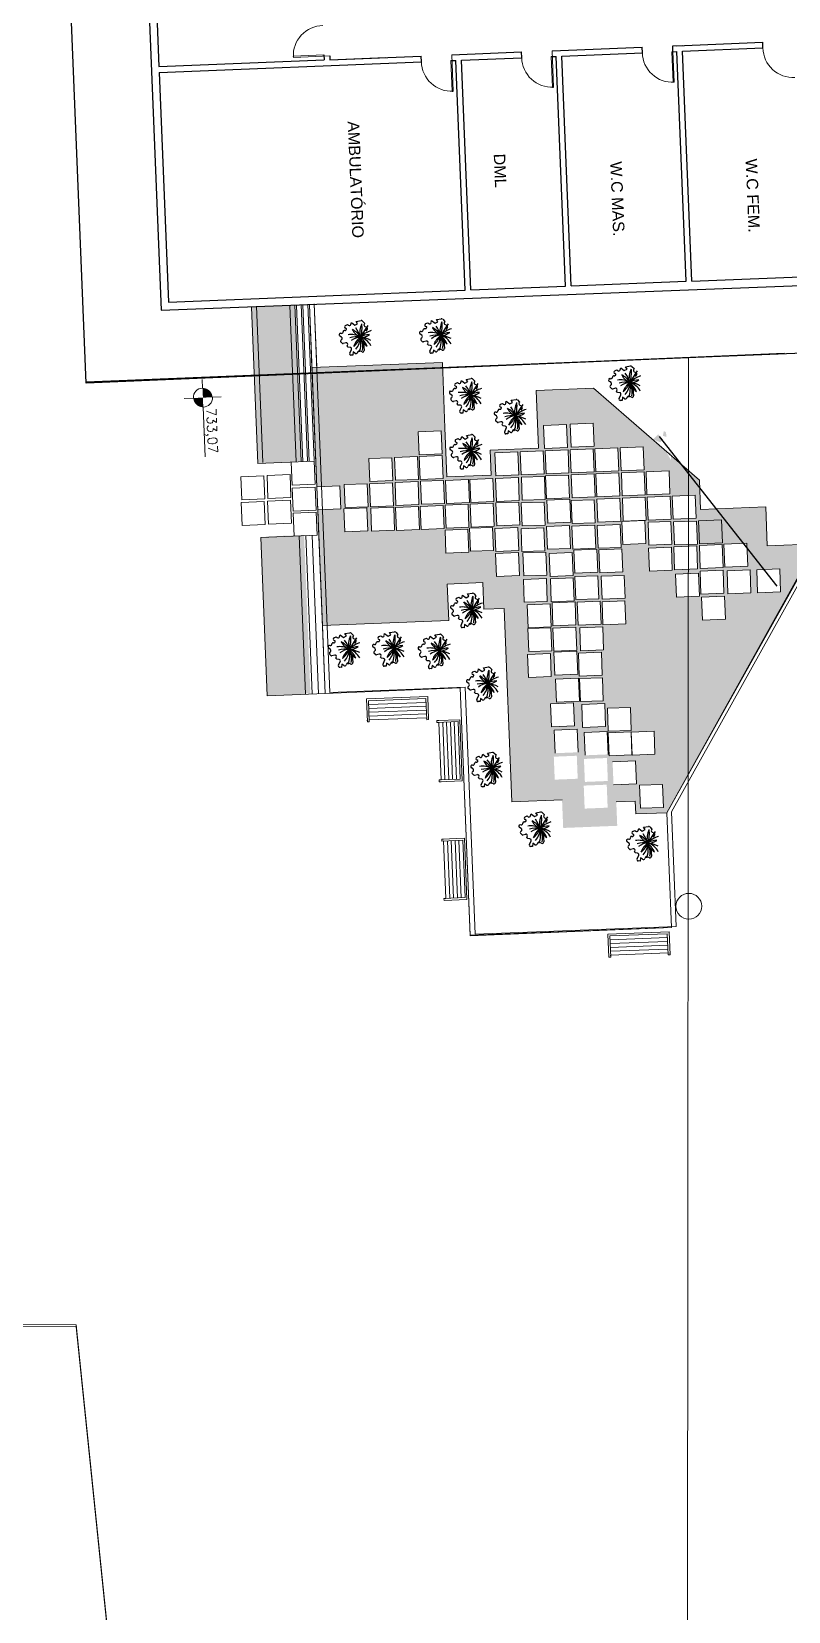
# Model space of a CAD drawing. Header units: metres. Extents: x 322294 to 7190115, y 7390841 to 10157759.
# Drawn here: x 323116.29 to 323136.04, y 7393293.12 to 7393334.34 of the extents above; entities that cross this region are included whole.
import ezdxf

# ---------------------------------------------------------------- set-up
doc = ezdxf.new("R2010")
doc.units = ezdxf.units.M
doc.layers.get('0').update_dxf_attribs({"lineweight": 18})
for name, color, linetype, lineweight in [('214_PROJ_BEIRAL_EDIF', 10, 'Continuous', 18), ('352_HIDROG_INTERM_TOP', 4, 'Continuous', 18), ('ESQUADRIA', 2, 'Continuous', 15), ('linagrossa', 7, 'Continuous', 25), ('MÓVEIS', 7, 'Continuous', 13), ('PAREDE EXTERNA', 6, 'Continuous', 30), ('PAREDE INTERNA', 181, 'Continuous', 25), ('PISO', 254, 'Continuous', 9)]:
    doc.layers.add(name, color=color, linetype=linetype, lineweight=lineweight)
for name, color, linetype in [('greeb', 92, 'Continuous'), ('Piscina', 141, 'Continuous'), ('TEXTO', 2, 'Continuous')]:
    doc.layers.add(name, color=color, linetype=linetype)
doc.styles.add('ROMANS', font='romans.shx')
doc.styles.get("Standard").update_dxf_attribs({"font": 'arial.ttf'})

# ---------------------------------------------------------------- blocks, each defined once
blk = doc.blocks.new('tree-pl-31')
at = {"color": 0, "linetype": 'ByBlock'}
for p, q in [((-1.12, 0.09), (-0.99, 0.25)), ((-0.99, 0.25), (-0.91, 0.22)), ((-0.02, 0.1), (-0.86, 0.51)), ((-0.78, 0.29), (-0.75, 0.41)), ((-0.61, 0.47), (-0.46, 0.39)), ((0.31, 0.33), (0.83, 0.44)), ((0.95, 0.32), (0.9, 0.15)), ((0.98, 0.02), (1.04, 0.01)), ((-1.04, -0.33), (-1.14, 0)), ((-0.9, -0.21), (-1.04, -0.33)), ((-0.93, -0.64), (-0.78, -0.39)), ((-0.79, -0.66), (-0.93, -0.64)), ((-0.78, -0.39), (-0.9, -0.21)), ((-0.76, -0.88), (-0.72, -0.81)), ((-0.68, -1.01), (-0.76, -0.88)), ((-0.47, -0.91), (-0.5, -0.99)), ((-0.45, -0.91), (-0.47, -0.91)), ((0.48, -0.83), (0.55, -1.02)), ((0.67, -0.73), (0.62, -0.71)), ((0.74, -0.65), (0.67, -0.73)), ((0.74, -0.51), (0.74, -0.65)), ((1.12, -0.5), (0.87, -0.42)), ((1.1, -0.14), (1.02, -0.28)), ((1.02, -0.28), (1.24, -0.28)), ((1.24, -0.28), (1.25, -0.4)), ((-0.21, -1.12), (-0.24, -1.12)), ((-0.14, -1.29), (-0.13, -1.27)), ((-0.08, -1.33), (-0.14, -1.29)), ((0.13, -1.17), (0.07, -1.29)), ((0.32, -1.18), (0.29, -1.15)), ((0.53, -1.09), (0.47, -1.17))]:
    blk.add_line(p, q, dxfattribs=at)
for centre, radius, start, end in [((-1.04, 0.02), 0.1, 141.8627, 196.0799), ((-0.44, -1.71), 1.84, 77.3342, 105.4358), ((-0.44, 1.83), 1.84, 254.5642, 282.6658), ((-0.88, 0.32), 0.1, 252.2434, 344.5493), ((-0.65, 0.38), 0.1, 62.1589, 164.5493), ((0.68, -1.62), 1.84, 111.5628, 134.1842), ((1.13, 1.5), 1.84, 204.0126, 231.1522), ((-1.18, 0.47), 1.22, 305.8088, 342.5666), ((0.68, -0.92), 1.22, 123.7318, 160.4895), ((-1.18, -0.15), 1.22, 11.3557, 42.1465), ((0.93, 0.83), 1.22, 187.747, 218.9832), ((1.08, -0.41), 1.22, 157.1271, 196.64), ((1.49, -0.96), 1.84, 121.9513, 146.5847), ((0.72, -0.89), 1.22, 84.3993, 129.2176), ((-0.56, -1.67), 1.84, 48.9632, 73.7627), ((1.16, -0.15), 1.22, 124.5644, 168.6443), ((1.81, 0.11), 1.84, 157.6127, 180.8133), ((-1.05, 1.57), 1.84, 303.455, 328.0885), ((1.16, 0.34), 1.22, 191.3557, 223.7531), ((1.81, 0.08), 1.84, 179.1867, 202.4381), ((0.56, -1.66), 1.84, 77.2147, 107.9912), ((0.9, 0.9), 1.22, 222.0761, 257.975), ((0.11, -1.13), 1.22, 55.2433, 95.8223), ((0.85, 0.34), 0.1, 345.7453, 101.5547), ((1, 0.12), 0.1, 165.7453, 257.3108), ((1.01, -0.09), 0.1, 330.9628, 77.3108), ((-0.8, -0.76), 0.1, 325.8594, 83.2062), ((-0.59, -0.96), 0.1, 211.5165, 342.0079), ((-0.44, -1.01), 0.1, 356.1557, 92.2923), ((-0.24, -1.02), 0.1, 176.1557, 268.7537), ((0.57, -0.8), 0.1, 62.8336, 201.1591), ((0.45, -1.03), 0.1, 322.8351, 10.9464), ((0.84, -0.51), 0.1, 71.0828, 180), ((1.15, -0.41), 0.1, 251.0828, 6.0047), ((-0.22, -1.22), 0.1, 330.5417, 88.7537), ((-0.02, -1.25), 0.1, 235.694, 333.9208), ((0.22, -1.22), 0.1, 43.0704, 153.9208), ((0.39, -1.11), 0.1, 223.0704, 322.8351)]:
    blk.add_arc(centre, radius, start, end, dxfattribs=at)
blk = doc.blocks.new('BANCO DE PRAÇA')
at = {"layer": 'MÓVEIS'}
for p, q in [((-1258.724, -31.249), (-1257.124, -31.249)), ((-1258.724, -31.849), (-1258.724, -31.249)), ((-1258.674, -31.299), (-1257.174, -31.299)), ((-1258.674, -31.849), (-1258.674, -31.299)), ((-1257.174, -31.299), (-1257.174, -31.849)), ((-1257.124, -31.249), (-1257.124, -31.849)), ((-1258.674, -31.399), (-1257.174, -31.399)), ((-1258.674, -31.499), (-1257.174, -31.499)), ((-1258.674, -31.599), (-1257.174, -31.599)), ((-1258.674, -31.699), (-1257.174, -31.699)), ((-1258.724, -31.799), (-1258.724, -31.849)), ((-1258.724, -31.849), (-1258.674, -31.849)), ((-1258.674, -31.799), (-1257.174, -31.799)), ((-1258.674, -31.849), (-1258.674, -31.799)), ((-1257.174, -31.799), (-1257.174, -31.849)), ((-1257.174, -31.849), (-1257.124, -31.849)), ((-1257.124, -31.849), (-1257.124, -31.799))]:
    blk.add_line(p, q, dxfattribs=at)
blk = doc.blocks.new('NIVEL 1')
for p, q in [((0, 0.379), (0, 0.2)), ((-0.379, 0), (-0.2, 0)), ((0, -0.2), (0, -0.39)), ((0.2, 0), (1.238, 0))]:
    blk.add_line(p, q)
at = {"const_width": 0.2}
for points in [[(0, 0.1, 0.414214), (-0.1, 0, 1)], [(0, -0.1, 0.414214), (0.1, 0, 1)]]:
    blk.add_lwpolyline(points, format="xyb", dxfattribs=at)
for start, end in [(0, 90), (180, 270)]:
    blk.add_arc((0, 0), 0.2, start, end)
at = {"style": 'ROMANS'}
blk.add_attdef('NIVEL', (0.224, 0.064), '', height=0.2, dxfattribs=at)

msp = doc.modelspace()

# ---------------------------------------------------------------- hatches: boundary and pattern name
at = {"layer": 'Piscina'}
h = msp.add_hatch(color=256, dxfattribs=at)
h.dxf.hatch_style = 1
h.paths.add_polyline_path([(323122.199, 7393323.068), (323123.198, 7393323.108), (323123.033, 7393327.188), (323122.034, 7393327.147)])
h.paths.add_polyline_path([(323123.276, 7393321.179), (323122.276, 7393321.138), (323122.443, 7393317.008), (323123.442, 7393317.048)])
h = msp.add_hatch(color=256, dxfattribs=at)
h.dxf.hatch_style = 1
h.paths.add_polyline_path([(323122.324, 7393323.092), (323123.323, 7393323.133), (323123.158, 7393327.212), (323122.159, 7393327.172)])
h.paths.add_polyline_path([(323123.401, 7393321.203), (323122.402, 7393321.163), (323122.568, 7393317.033), (323123.568, 7393317.073)])
h = msp.add_hatch(color=256, dxfattribs=at)
h.dxf.hatch_style = 1
h.paths.add_polyline_path([(323123.88, 7393318.838), (323127.175, 7393318.971), (323127.136, 7393319.924), (323128.064, 7393319.962), (323128.092, 7393319.265), (323128.623, 7393319.286), (323128.826, 7393314.243), (323130.133, 7393314.296), (323130.163, 7393313.559), (323131.573, 7393313.615), (323131.548, 7393314.239), (323132.041, 7393314.259), (323132.055, 7393313.924), (323132.868, 7393313.957), (323136.799, 7393320.976), (323135.488, 7393320.923), (323135.447, 7393321.94), (323133.747, 7393321.871), (323133.717, 7393322.632), (323130.952, 7393325.031), (323129.46, 7393324.971), (323129.521, 7393323.469), (323128.254, 7393323.418), (323128.281, 7393322.768), (323127.13, 7393322.722), (323127.079, 7393324.001), (323127.01, 7393325.708), (323123.609, 7393325.571), (323123.734, 7393322.463), (323124.334, 7393322.487), (323124.358, 7393321.887), (323123.758, 7393321.863)])
h.paths.add_polyline_path([(323125.165, 7393321.304), (323125.141, 7393321.904), (323125.74, 7393321.928), (323125.764, 7393321.328)], flags=16)
h.paths.add_polyline_path([(323125.065, 7393321.313), (323124.466, 7393321.289), (323124.441, 7393321.888), (323125.041, 7393321.913)], flags=16)
h.paths.add_polyline_path([(323125.815, 7393321.32), (323125.791, 7393321.92), (323126.391, 7393321.944), (323126.415, 7393321.345)], flags=16)
h.paths.add_polyline_path([(323125.134, 7393321.938), (323125.109, 7393322.538), (323125.709, 7393322.562), (323125.733, 7393321.962)], flags=16)
h.paths.add_polyline_path([(323125.076, 7393321.942), (323124.476, 7393321.918), (323124.452, 7393322.518), (323125.052, 7393322.542)], flags=16)
h.paths.add_polyline_path([(323126.456, 7393321.346), (323126.432, 7393321.946), (323127.032, 7393321.97), (323127.056, 7393321.37)], flags=16)
h.paths.add_polyline_path([(323125.799, 7393321.971), (323125.775, 7393322.571), (323126.375, 7393322.595), (323126.399, 7393321.996)], flags=16)
h.paths.add_polyline_path([(323127.104, 7393320.732), (323127.08, 7393321.332), (323127.679, 7393321.356), (323127.703, 7393320.756)], flags=16)
h.paths.add_polyline_path([(323126.465, 7393322.005), (323126.44, 7393322.604), (323127.04, 7393322.628), (323127.064, 7393322.029)], flags=16)
h.paths.add_polyline_path([(323127.106, 7393321.38), (323127.081, 7393321.98), (323127.681, 7393322.004), (323127.705, 7393321.405)], flags=16)
h.paths.add_polyline_path([(323125.12, 7393322.597), (323125.096, 7393323.196), (323125.695, 7393323.22), (323125.72, 7393322.621)], flags=16)
h.paths.add_polyline_path([(323125.786, 7393322.63), (323125.761, 7393323.229), (323126.361, 7393323.254), (323126.385, 7393322.654)], flags=16)
h.paths.add_polyline_path([(323127.117, 7393322.024), (323127.093, 7393322.624), (323127.692, 7393322.648), (323127.716, 7393322.049)], flags=16)
h.paths.add_polyline_path([(323127.742, 7393320.778), (323127.718, 7393321.377), (323128.317, 7393321.401), (323128.341, 7393320.802)], flags=16)
h.paths.add_polyline_path([(323126.432, 7393322.65), (323126.408, 7393323.249), (323127.007, 7393323.273), (323127.032, 7393322.674)], flags=16)
h.paths.add_polyline_path([(323127.762, 7393321.407), (323127.738, 7393322.006), (323128.337, 7393322.031), (323128.362, 7393321.431)], flags=16)
h.paths.add_polyline_path([(323127.752, 7393322.054), (323127.728, 7393322.654), (323128.327, 7393322.678), (323128.352, 7393322.078)], flags=16)
h.paths.add_polyline_path([(323126.406, 7393323.295), (323126.382, 7393323.894), (323126.981, 7393323.918), (323127.006, 7393323.319)], flags=16)
h.paths.add_polyline_path([(323128.396, 7393320.719), (323128.996, 7393320.743), (323129.02, 7393320.144), (323128.42, 7393320.119)], flags=16)
h.paths.add_polyline_path([(323128.407, 7393320.774), (323128.383, 7393321.374), (323128.983, 7393321.398), (323129.007, 7393320.799)], flags=16)
h.paths.add_polyline_path([(323128.43, 7393321.44), (323128.405, 7393322.039), (323129.005, 7393322.063), (323129.029, 7393321.464)], flags=16)
h.paths.add_polyline_path([(323128.419, 7393322.081), (323128.394, 7393322.681), (323128.994, 7393322.705), (323129.018, 7393322.105)], flags=16)
h.paths.add_polyline_path([(323129.087, 7393320.769), (323129.063, 7393321.368), (323129.662, 7393321.393), (323129.686, 7393320.793)], flags=16)
h.paths.add_polyline_path([(323129.11, 7393320.734), (323129.71, 7393320.758), (323129.734, 7393320.159), (323129.134, 7393320.134)], flags=16)
h.paths.add_polyline_path([(323129.125, 7393320.045), (323129.725, 7393320.07), (323129.749, 7393319.47), (323129.149, 7393319.446)], flags=16)
h.paths.add_polyline_path([(323128.403, 7393322.745), (323128.379, 7393323.345), (323128.978, 7393323.369), (323129.003, 7393322.769)], flags=16)
h.paths.add_polyline_path([(323129.093, 7393321.438), (323129.069, 7393322.038), (323129.668, 7393322.062), (323129.692, 7393321.462)], flags=16)
h.paths.add_polyline_path([(323129.222, 7393319.382), (323129.822, 7393319.406), (323129.846, 7393318.806), (323129.246, 7393318.782)], flags=16)
h.paths.add_polyline_path([(323129.095, 7393322.108), (323129.071, 7393322.708), (323129.671, 7393322.732), (323129.695, 7393322.133)], flags=16)
h.paths.add_polyline_path([(323129.243, 7393318.759), (323129.842, 7393318.783), (323129.867, 7393318.183), (323129.267, 7393318.159)], flags=16)
h.paths.add_polyline_path([(323129.068, 7393322.776), (323129.044, 7393323.375), (323129.644, 7393323.399), (323129.668, 7393322.8)], flags=16)
h.paths.add_polyline_path([(323129.753, 7393320.829), (323129.729, 7393321.428), (323130.328, 7393321.452), (323130.352, 7393320.853)], flags=16)
h.paths.add_polyline_path([(323129.801, 7393320.718), (323130.401, 7393320.742), (323130.425, 7393320.143), (323129.825, 7393320.118)], flags=16)
h.paths.add_polyline_path([(323129.229, 7393318.089), (323129.829, 7393318.113), (323129.853, 7393317.514), (323129.254, 7393317.489)], flags=16)
h.paths.add_polyline_path([(323129.828, 7393320.061), (323130.427, 7393320.085), (323130.451, 7393319.485), (323129.852, 7393319.461)], flags=16)
h.paths.add_polyline_path([(323129.763, 7393321.511), (323129.739, 7393322.111), (323130.338, 7393322.135), (323130.362, 7393321.536)], flags=16)
h.paths.add_polyline_path([(323129.872, 7393319.433), (323130.472, 7393319.457), (323130.496, 7393318.858), (323129.896, 7393318.833)], flags=16)
h.paths.add_polyline_path([(323129.725, 7393322.145), (323129.701, 7393322.744), (323130.301, 7393322.768), (323130.325, 7393322.169)], flags=16)
h.paths.add_polyline_path([(323129.892, 7393318.771), (323130.492, 7393318.796), (323130.516, 7393318.196), (323129.916, 7393318.172)], flags=16)
h.paths.add_polyline_path([(323129.715, 7393322.802), (323129.69, 7393323.401), (323130.29, 7393323.426), (323130.314, 7393322.826)], flags=16)
h.paths.add_polyline_path([(323129.922, 7393318.144), (323130.522, 7393318.168), (323130.546, 7393317.569), (323129.947, 7393317.544)], flags=16)
h.paths.add_polyline_path([(323130.414, 7393320.836), (323130.39, 7393321.435), (323130.99, 7393321.46), (323131.014, 7393320.86)], flags=16)
h.paths.add_polyline_path([(323130.444, 7393320.81), (323131.043, 7393320.834), (323131.067, 7393320.234), (323130.468, 7393320.21)], flags=16)
h.paths.add_polyline_path([(323130.47, 7393320.116), (323131.069, 7393320.14), (323131.094, 7393319.54), (323130.494, 7393319.516)], flags=16)
h.paths.add_polyline_path([(323130.399, 7393321.5), (323130.374, 7393322.1), (323130.974, 7393322.124), (323130.998, 7393321.524)], flags=16)
h.paths.add_polyline_path([(323130.526, 7393319.453), (323131.126, 7393319.477), (323131.15, 7393318.877), (323130.55, 7393318.853)], flags=16)
h.paths.add_polyline_path([(323129.678, 7393323.458), (323129.653, 7393324.058), (323130.253, 7393324.082), (323130.277, 7393323.483)], flags=16)
h.paths.add_polyline_path([(323130.393, 7393322.172), (323130.369, 7393322.771), (323130.969, 7393322.795), (323130.993, 7393322.196)], flags=16)
h.paths.add_polyline_path([(323129.962, 7393317.445), (323130.562, 7393317.469), (323130.586, 7393316.869), (323129.986, 7393316.845)], flags=16)
h.paths.add_polyline_path([(323130.594, 7393318.779), (323131.193, 7393318.804), (323131.217, 7393318.204), (323130.618, 7393318.18)], flags=16)
h.paths.add_polyline_path([(323130.369, 7393322.828), (323130.345, 7393323.428), (323130.944, 7393323.452), (323130.969, 7393322.852)], flags=16)
h.paths.add_polyline_path([(323130.56, 7393318.118), (323131.159, 7393318.143), (323131.184, 7393317.543), (323130.584, 7393317.519)], flags=16)
h.paths.add_polyline_path([(323129.833, 7393316.798), (323130.432, 7393316.822), (323130.456, 7393316.223), (323129.857, 7393316.198)], flags=16)
h.paths.add_polyline_path([(323131.075, 7393320.855), (323131.051, 7393321.455), (323131.651, 7393321.479), (323131.675, 7393320.879)], flags=16)
h.paths.add_polyline_path([(323131.096, 7393320.813), (323131.696, 7393320.838), (323131.72, 7393320.238), (323131.12, 7393320.214)], flags=16)
h.paths.add_polyline_path([(323131.158, 7393320.126), (323131.758, 7393320.15), (323131.782, 7393319.551), (323131.183, 7393319.527)], flags=16)
h.paths.add_polyline_path([(323131.068, 7393321.541), (323131.044, 7393322.141), (323131.643, 7393322.165), (323131.668, 7393321.565)], flags=16)
h.paths.add_polyline_path([(323130.371, 7393323.497), (323130.347, 7393324.097), (323130.946, 7393324.121), (323130.971, 7393323.521)], flags=16)
h.paths.add_polyline_path([(323131.176, 7393319.459), (323131.775, 7393319.483), (323131.799, 7393318.883), (323131.2, 7393318.859)], flags=16)
h.paths.add_polyline_path([(323131.042, 7393322.198), (323131.017, 7393322.797), (323131.617, 7393322.821), (323131.641, 7393322.222)], flags=16)
h.paths.add_polyline_path([(323130.587, 7393317.455), (323131.186, 7393317.48), (323131.21, 7393316.88), (323130.611, 7393316.856)], flags=16)
h.paths.add_polyline_path([(323131.015, 7393322.854), (323130.991, 7393323.454), (323131.59, 7393323.478), (323131.615, 7393322.878)], flags=16)
h.paths.add_polyline_path([(323129.93, 7393316.108), (323130.529, 7393316.133), (323130.553, 7393315.533), (323129.954, 7393315.509)], flags=16)
h.paths.add_polyline_path([(323130.647, 7393316.779), (323131.247, 7393316.803), (323131.271, 7393316.203), (323130.671, 7393316.179)], flags=16)
h.paths.add_polyline_path([(323131.72, 7393320.955), (323131.695, 7393321.555), (323131.731, 7393321.556), (323131.706, 7393322.167), (323132.306, 7393322.192), (323132.33, 7393321.592), (323132.295, 7393321.591), (323132.319, 7393320.98)], flags=16)
h.paths.add_polyline_path([(323131.704, 7393322.224), (323131.68, 7393322.824), (323132.279, 7393322.848), (323132.303, 7393322.249)], flags=16)
h.paths.add_polyline_path([(323129.918, 7393315.418), (323130.518, 7393315.443), (323130.542, 7393314.843), (323129.942, 7393314.819)], flags=16)
h.paths.add_polyline_path([(323131.677, 7393322.881), (323131.653, 7393323.48), (323132.253, 7393323.505), (323132.277, 7393322.905)], flags=16)
h.paths.add_polyline_path([(323130.711, 7393316.053), (323131.31, 7393316.077), (323131.335, 7393315.478), (323130.735, 7393315.454)], flags=16)
h.paths.add_polyline_path([(323131.316, 7393316.681), (323131.916, 7393316.705), (323131.94, 7393316.105), (323131.34, 7393316.081)], flags=16)
h.paths.add_polyline_path([(323132.387, 7393320.859), (323132.986, 7393320.883), (323133.01, 7393320.284), (323132.411, 7393320.259)], flags=16)
h.paths.add_polyline_path([(323132.4, 7393320.936), (323132.376, 7393321.535), (323132.975, 7393321.559), (323133, 7393320.96)], flags=16)
h.paths.add_polyline_path([(323132.382, 7393321.594), (323132.358, 7393322.194), (323132.958, 7393322.218), (323132.982, 7393321.618)], flags=16)
h.paths.add_polyline_path([(323132.349, 7393322.25), (323132.325, 7393322.85), (323132.925, 7393322.874), (323132.949, 7393322.275)], flags=16)
h.paths.add_polyline_path([(323130.704, 7393315.359), (323131.304, 7393315.384), (323131.328, 7393314.784), (323130.729, 7393314.76)], flags=16)
h.paths.add_polyline_path([(323131.335, 7393316.044), (323131.934, 7393316.068), (323131.935, 7393316.059), (323132.534, 7393316.083), (323132.558, 7393315.484), (323131.959, 7393315.46), (323131.958, 7393315.468), (323131.359, 7393315.444)], flags=16)
h.paths.add_polyline_path([(323133.046, 7393320.896), (323133.646, 7393320.92), (323133.67, 7393320.321), (323133.071, 7393320.297)], flags=16)
h.paths.add_polyline_path([(323133.068, 7393320.943), (323133.044, 7393321.543), (323133.644, 7393321.567), (323133.668, 7393320.967)], flags=16)
h.paths.add_polyline_path([(323133.097, 7393320.183), (323133.696, 7393320.207), (323133.72, 7393319.607), (323133.121, 7393319.583)], flags=16)
h.paths.add_polyline_path([(323133.032, 7393321.614), (323133.008, 7393322.213), (323133.607, 7393322.238), (323133.631, 7393321.638)], flags=16)
h.paths.add_polyline_path([(323130.699, 7393314.664), (323131.299, 7393314.688), (323131.323, 7393314.088), (323130.723, 7393314.064)], flags=16)
h.paths.add_polyline_path([(323131.452, 7393315.286), (323132.051, 7393315.31), (323132.076, 7393314.71), (323131.476, 7393314.686)], flags=16)
h.paths.add_polyline_path([(323133.715, 7393320.932), (323134.314, 7393320.956), (323134.338, 7393320.357), (323133.739, 7393320.333)], flags=16)
h.paths.add_polyline_path([(323133.733, 7393320.262), (323134.333, 7393320.286), (323134.357, 7393319.686), (323133.758, 7393319.662)], flags=16)
h.paths.add_polyline_path([(323132.504, 7393323.696), (323132.641, 7393323.829), (323132.774, 7393323.692), (323132.694, 7393323.623)], flags=17)
h.paths.add_polyline_path([(323133.772, 7393319.58), (323134.371, 7393319.604), (323134.395, 7393319.004), (323133.796, 7393318.98)], flags=16)
h.paths.add_polyline_path([(323132.152, 7393314.672), (323132.751, 7393314.697), (323132.776, 7393314.097), (323132.176, 7393314.073)], flags=16)
h.paths.add_polyline_path([(323134.356, 7393320.964), (323134.956, 7393320.989), (323134.98, 7393320.389), (323134.38, 7393320.365)], flags=16)
h.paths.add_polyline_path([(323134.437, 7393320.269), (323135.037, 7393320.293), (323135.061, 7393319.693), (323134.461, 7393319.669)], flags=16)
h.paths.add_polyline_path([(323132.978, 7393323.355), (323132.977, 7393323.155), (323132.865, 7393323.353), (323132.857, 7393323.339)], flags=17)
h.paths.add_polyline_path([(323132.854, 7393323.761), (323132.847, 7393323.882), (323132.79, 7393323.916), (323132.763, 7393323.793)], flags=17)
h.paths.add_polyline_path([(323135.212, 7393320.293), (323135.812, 7393320.317), (323135.836, 7393319.718), (323135.236, 7393319.694)], flags=16)

# ---------------------------------------------------------------- linework, layer by layer
for points in [[(323138.39, 7393322.273), (323136.775, 7393320.975), (323132.868, 7393313.957), (323132.989, 7393310.959), (323127.737, 7393310.76), (323127.476, 7393317.211), (323123.952, 7393317.069), (323123.543, 7393327.208)], [(323138.515, 7393322.297), (323136.9, 7393321), (323132.993, 7393313.982), (323133.114, 7393310.984), (323127.862, 7393310.784), (323127.602, 7393317.236), (323124.077, 7393317.093), (323123.668, 7393327.233)]]:
    msp.add_lwpolyline(points)
at = {"layer": '214_PROJ_BEIRAL_EDIF'}
for points in [[(323104.976, 7393300.606), (323106.251, 7393288.738), (323118.658, 7393288.927), (323117.454, 7393300.595)], [(323104.976, 7393300.557), (323106.25, 7393288.689), (323118.658, 7393288.879), (323117.454, 7393300.546)]]:
    msp.add_lwpolyline(points, close=True, dxfattribs=at)
at = {"layer": '352_HIDROG_INTERM_TOP'}
for p, q in [((323117.717, 7393325.165), (323116.977, 7393343.509)), ((323133.43, 7393325.822), (323117.717, 7393325.165)), ((323133.397, 7393271.394), (323133.43, 7393325.822))]:
    msp.add_line(p, q, dxfattribs=at)
at = {"layer": 'ESQUADRIA'}
for p, q in [((323123.122, 7393333.696), (323123.921, 7393333.728)), ((323123.123, 7393333.666), (323124.073, 7393333.704)), ((323127.265, 7393332.782), (323127.232, 7393333.582)), ((323127.295, 7393332.783), (323127.256, 7393333.733)), ((323129.882, 7393332.888), (323129.85, 7393333.687)), ((323129.912, 7393332.889), (323129.874, 7393333.838)), ((323133.029, 7393333.015), (323132.997, 7393333.814)), ((323133.027, 7393333.815), (323133.059, 7393333.016)), ((323133.059, 7393333.016), (323133.029, 7393333.015))]:
    msp.add_line(p, q, dxfattribs=at)
for centre, start, end in [((323123.907, 7393333.713), 91.2155, 183.4049), ((323136.16, 7393333.927), 181.2155, 273.4049), ((323127.248, 7393333.567), 181.2155, 273.4049), ((323129.865, 7393333.673), 181.2155, 273.4049), ((323133.013, 7393333.8), 181.2155, 273.4049)]:
    msp.add_arc(centre, 0.785, start, end, dxfattribs=at)
at = {"layer": 'linagrossa'}
for p, q in [((323117.657, 7393326.663), (323116.977, 7393343.509)), ((323117.717, 7393325.165), (323117.657, 7393326.663)), ((323136.632, 7393325.952), (323117.716, 7393325.188)), ((323135.933, 7393325.936), (323117.717, 7393325.165)), ((323135.747, 7393319.864), (323132.672, 7393323.774))]:
    msp.add_line(p, q, dxfattribs=at)
at = {"layer": 'MÓVEIS'}
for p, q in [((323129.653, 7393324.058), (323130.253, 7393324.082)), ((323129.678, 7393323.458), (323129.653, 7393324.058)), ((323130.253, 7393324.082), (323130.277, 7393323.483)), ((323130.347, 7393324.097), (323130.946, 7393324.121)), ((323130.371, 7393323.497), (323130.347, 7393324.097)), ((323130.946, 7393324.121), (323130.971, 7393323.521)), ((323126.382, 7393323.894), (323126.981, 7393323.918)), ((323126.406, 7393323.295), (323126.382, 7393323.894)), ((323126.981, 7393323.918), (323127.006, 7393323.319)), ((323125.096, 7393323.196), (323125.695, 7393323.22)), ((323125.12, 7393322.597), (323125.096, 7393323.196)), ((323125.695, 7393323.22), (323125.72, 7393322.621)), ((323125.761, 7393323.229), (323126.361, 7393323.254)), ((323125.786, 7393322.63), (323125.761, 7393323.229)), ((323126.361, 7393323.254), (323126.385, 7393322.654)), ((323127.006, 7393323.319), (323126.406, 7393323.295)), ((323126.408, 7393323.249), (323127.007, 7393323.273)), ((323126.432, 7393322.65), (323126.408, 7393323.249)), ((323127.007, 7393323.273), (323127.032, 7393322.674)), ((323128.379, 7393323.345), (323128.978, 7393323.369)), ((323128.403, 7393322.745), (323128.379, 7393323.345)), ((323128.978, 7393323.369), (323129.003, 7393322.769)), ((323129.044, 7393323.375), (323129.644, 7393323.399)), ((323129.068, 7393322.776), (323129.044, 7393323.375)), ((323129.644, 7393323.399), (323129.668, 7393322.8)), ((323130.277, 7393323.483), (323129.678, 7393323.458)), ((323129.69, 7393323.401), (323130.29, 7393323.426)), ((323129.715, 7393322.802), (323129.69, 7393323.401)), ((323130.29, 7393323.426), (323130.314, 7393322.826)), ((323130.345, 7393323.428), (323130.944, 7393323.452)), ((323130.369, 7393322.828), (323130.345, 7393323.428)), ((323130.971, 7393323.521), (323130.371, 7393323.497)), ((323130.944, 7393323.452), (323130.969, 7393322.852)), ((323130.991, 7393323.454), (323131.59, 7393323.478)), ((323131.015, 7393322.854), (323130.991, 7393323.454)), ((323131.59, 7393323.478), (323131.615, 7393322.878)), ((323131.653, 7393323.48), (323132.253, 7393323.505)), ((323131.677, 7393322.881), (323131.653, 7393323.48)), ((323132.253, 7393323.505), (323132.277, 7393322.905)), ((323121.753, 7393322.721), (323122.353, 7393322.745)), ((323122.199, 7393323.068), (323123.667, 7393323.127)), ((323122.353, 7393322.745), (323122.377, 7393322.146)), ((323122.436, 7393322.757), (323123.036, 7393322.781)), ((323122.461, 7393322.157), (323122.436, 7393322.757)), ((323123.036, 7393322.781), (323123.06, 7393322.181)), ((323123.092, 7393322.503), (323123.067, 7393323.103)), ((323123.667, 7393323.127), (323123.691, 7393322.527)), ((323129.003, 7393322.769), (323128.403, 7393322.745)), ((323129.668, 7393322.8), (323129.068, 7393322.776)), ((323129.701, 7393322.744), (323130.301, 7393322.768)), ((323129.725, 7393322.145), (323129.701, 7393322.744)), ((323130.314, 7393322.826), (323129.715, 7393322.802)), ((323130.301, 7393322.768), (323130.325, 7393322.169)), ((323130.969, 7393322.852), (323130.369, 7393322.828)), ((323130.369, 7393322.771), (323130.969, 7393322.795)), ((323130.393, 7393322.172), (323130.369, 7393322.771)), ((323130.969, 7393322.795), (323130.993, 7393322.196)), ((323131.615, 7393322.878), (323131.015, 7393322.854)), ((323131.017, 7393322.797), (323131.617, 7393322.821)), ((323131.042, 7393322.198), (323131.017, 7393322.797)), ((323131.617, 7393322.821), (323131.641, 7393322.222)), ((323132.277, 7393322.905), (323131.677, 7393322.881)), ((323131.68, 7393322.824), (323132.279, 7393322.848)), ((323131.704, 7393322.224), (323131.68, 7393322.824)), ((323132.279, 7393322.848), (323132.303, 7393322.249)), ((323132.325, 7393322.85), (323132.925, 7393322.874)), ((323132.349, 7393322.25), (323132.325, 7393322.85)), ((323132.925, 7393322.874), (323132.949, 7393322.275)), ((323121.777, 7393322.121), (323121.753, 7393322.721)), ((323123.691, 7393322.527), (323123.092, 7393322.503)), ((323123.095, 7393322.424), (323123.694, 7393322.448)), ((323123.119, 7393321.825), (323123.095, 7393322.424)), ((323123.694, 7393322.448), (323123.719, 7393321.849)), ((323123.734, 7393322.463), (323124.334, 7393322.487)), ((323123.758, 7393321.863), (323123.734, 7393322.463)), ((323124.334, 7393322.487), (323124.358, 7393321.887)), ((323124.452, 7393322.518), (323125.052, 7393322.542)), ((323124.476, 7393321.918), (323124.452, 7393322.518)), ((323125.052, 7393322.542), (323125.076, 7393321.942)), ((323125.109, 7393322.538), (323125.709, 7393322.562)), ((323125.134, 7393321.938), (323125.109, 7393322.538)), ((323125.72, 7393322.621), (323125.12, 7393322.597)), ((323125.709, 7393322.562), (323125.733, 7393321.962)), ((323125.775, 7393322.571), (323126.375, 7393322.595)), ((323125.799, 7393321.971), (323125.775, 7393322.571)), ((323126.385, 7393322.654), (323125.786, 7393322.63)), ((323126.375, 7393322.595), (323126.399, 7393321.996)), ((323127.032, 7393322.674), (323126.432, 7393322.65)), ((323126.44, 7393322.604), (323127.04, 7393322.628)), ((323126.465, 7393322.005), (323126.44, 7393322.604)), ((323127.04, 7393322.628), (323127.064, 7393322.029)), ((323127.093, 7393322.624), (323127.692, 7393322.648)), ((323127.117, 7393322.024), (323127.093, 7393322.624)), ((323127.692, 7393322.648), (323127.716, 7393322.049)), ((323127.728, 7393322.654), (323128.327, 7393322.678)), ((323127.752, 7393322.054), (323127.728, 7393322.654)), ((323128.327, 7393322.678), (323128.352, 7393322.078)), ((323128.394, 7393322.681), (323128.994, 7393322.705)), ((323128.419, 7393322.081), (323128.394, 7393322.681)), ((323128.994, 7393322.705), (323129.018, 7393322.105)), ((323129.071, 7393322.708), (323129.671, 7393322.732)), ((323129.095, 7393322.108), (323129.071, 7393322.708)), ((323129.671, 7393322.732), (323129.695, 7393322.133)), ((323121.764, 7393322.052), (323122.364, 7393322.076)), ((323121.788, 7393321.452), (323121.764, 7393322.052)), ((323122.377, 7393322.146), (323121.777, 7393322.121)), ((323122.364, 7393322.076), (323122.388, 7393321.476)), ((323122.448, 7393322.087), (323123.047, 7393322.111)), ((323122.472, 7393321.488), (323122.448, 7393322.087)), ((323123.06, 7393322.181), (323122.461, 7393322.157)), ((323123.047, 7393322.111), (323123.071, 7393321.512)), ((323124.441, 7393321.888), (323125.041, 7393321.913)), ((323125.076, 7393321.942), (323124.476, 7393321.918)), ((323125.041, 7393321.913), (323125.065, 7393321.313)), ((323125.733, 7393321.962), (323125.134, 7393321.938)), ((323125.141, 7393321.904), (323125.74, 7393321.928)), ((323125.74, 7393321.928), (323125.764, 7393321.328)), ((323125.791, 7393321.92), (323126.391, 7393321.944)), ((323125.815, 7393321.32), (323125.791, 7393321.92)), ((323126.399, 7393321.996), (323125.799, 7393321.971)), ((323126.391, 7393321.944), (323126.415, 7393321.345)), ((323126.432, 7393321.946), (323127.032, 7393321.97)), ((323126.456, 7393321.346), (323126.432, 7393321.946)), ((323127.064, 7393322.029), (323126.465, 7393322.005)), ((323127.032, 7393321.97), (323127.056, 7393321.37)), ((323127.081, 7393321.98), (323127.681, 7393322.004)), ((323127.106, 7393321.38), (323127.081, 7393321.98)), ((323127.716, 7393322.049), (323127.117, 7393322.024)), ((323127.681, 7393322.004), (323127.705, 7393321.405)), ((323127.738, 7393322.006), (323128.337, 7393322.031)), ((323127.762, 7393321.407), (323127.738, 7393322.006)), ((323128.352, 7393322.078), (323127.752, 7393322.054)), ((323128.337, 7393322.031), (323128.362, 7393321.431)), ((323128.405, 7393322.039), (323129.005, 7393322.063)), ((323128.43, 7393321.44), (323128.405, 7393322.039)), ((323129.018, 7393322.105), (323128.419, 7393322.081)), ((323129.005, 7393322.063), (323129.029, 7393321.464)), ((323129.069, 7393322.038), (323129.668, 7393322.062)), ((323129.093, 7393321.438), (323129.069, 7393322.038)), ((323129.695, 7393322.133), (323129.095, 7393322.108)), ((323129.668, 7393322.062), (323129.692, 7393321.462)), ((323130.325, 7393322.169), (323129.725, 7393322.145)), ((323129.739, 7393322.111), (323130.338, 7393322.135)), ((323129.763, 7393321.511), (323129.739, 7393322.111)), ((323130.338, 7393322.135), (323130.362, 7393321.536)), ((323130.374, 7393322.1), (323130.974, 7393322.124)), ((323130.399, 7393321.5), (323130.374, 7393322.1)), ((323130.993, 7393322.196), (323130.393, 7393322.172)), ((323130.974, 7393322.124), (323130.998, 7393321.524)), ((323131.641, 7393322.222), (323131.042, 7393322.198)), ((323131.044, 7393322.141), (323131.643, 7393322.165)), ((323131.068, 7393321.541), (323131.044, 7393322.141)), ((323131.643, 7393322.165), (323131.668, 7393321.565)), ((323132.303, 7393322.249), (323131.704, 7393322.224)), ((323131.706, 7393322.167), (323132.306, 7393322.192)), ((323131.73, 7393321.568), (323131.706, 7393322.167)), ((323132.306, 7393322.192), (323132.33, 7393321.592)), ((323132.949, 7393322.275), (323132.349, 7393322.25)), ((323132.358, 7393322.194), (323132.958, 7393322.218)), ((323132.382, 7393321.594), (323132.358, 7393322.194)), ((323132.958, 7393322.218), (323132.982, 7393321.618)), ((323133.008, 7393322.213), (323133.607, 7393322.238)), ((323133.032, 7393321.614), (323133.008, 7393322.213)), ((323133.607, 7393322.238), (323133.631, 7393321.638)), ((323123.071, 7393321.512), (323122.472, 7393321.488)), ((323123.719, 7393321.849), (323123.119, 7393321.825)), ((323123.12, 7393321.773), (323123.72, 7393321.797)), ((323123.145, 7393321.173), (323123.12, 7393321.773)), ((323123.72, 7393321.797), (323123.744, 7393321.198)), ((323124.358, 7393321.887), (323123.758, 7393321.863)), ((323124.466, 7393321.289), (323124.441, 7393321.888)), ((323125.165, 7393321.304), (323125.141, 7393321.904)), ((323130.362, 7393321.536), (323129.763, 7393321.511)), ((323130.998, 7393321.524), (323130.399, 7393321.5)), ((323131.668, 7393321.565), (323131.068, 7393321.541)), ((323131.695, 7393321.555), (323132.295, 7393321.579)), ((323131.72, 7393320.955), (323131.695, 7393321.555)), ((323132.33, 7393321.592), (323131.73, 7393321.568)), ((323132.295, 7393321.579), (323132.319, 7393320.98)), ((323132.376, 7393321.535), (323132.975, 7393321.559)), ((323132.4, 7393320.936), (323132.376, 7393321.535)), ((323132.982, 7393321.618), (323132.382, 7393321.594)), ((323132.975, 7393321.559), (323133, 7393320.96)), ((323133.631, 7393321.638), (323133.032, 7393321.614)), ((323133.044, 7393321.543), (323133.644, 7393321.567)), ((323133.068, 7393320.943), (323133.044, 7393321.543)), ((323133.644, 7393321.567), (323133.668, 7393320.967)), ((323133.694, 7393321.575), (323134.293, 7393321.599)), ((323133.718, 7393320.976), (323133.694, 7393321.575)), ((323134.293, 7393321.599), (323134.318, 7393321)), ((323122.388, 7393321.476), (323121.788, 7393321.452)), ((323123.744, 7393321.198), (323122.276, 7393321.138)), ((323125.065, 7393321.313), (323124.466, 7393321.289)), ((323125.764, 7393321.328), (323125.165, 7393321.304)), ((323126.415, 7393321.345), (323125.815, 7393321.32)), ((323127.056, 7393321.37), (323126.456, 7393321.346)), ((323127.08, 7393321.332), (323127.679, 7393321.356)), ((323127.104, 7393320.732), (323127.08, 7393321.332)), ((323127.705, 7393321.405), (323127.106, 7393321.38)), ((323127.679, 7393321.356), (323127.703, 7393320.756)), ((323127.718, 7393321.377), (323128.317, 7393321.401)), ((323127.742, 7393320.778), (323127.718, 7393321.377)), ((323128.362, 7393321.431), (323127.762, 7393321.407)), ((323128.317, 7393321.401), (323128.341, 7393320.802)), ((323128.383, 7393321.374), (323128.983, 7393321.398)), ((323128.407, 7393320.774), (323128.383, 7393321.374)), ((323129.029, 7393321.464), (323128.43, 7393321.44)), ((323128.983, 7393321.398), (323129.007, 7393320.799)), ((323129.063, 7393321.368), (323129.662, 7393321.393)), ((323129.087, 7393320.769), (323129.063, 7393321.368)), ((323129.692, 7393321.462), (323129.093, 7393321.438)), ((323129.662, 7393321.393), (323129.686, 7393320.793)), ((323129.729, 7393321.428), (323130.328, 7393321.452)), ((323129.753, 7393320.829), (323129.729, 7393321.428)), ((323130.328, 7393321.452), (323130.352, 7393320.853)), ((323130.39, 7393321.435), (323130.99, 7393321.46)), ((323130.414, 7393320.836), (323130.39, 7393321.435)), ((323130.99, 7393321.46), (323131.014, 7393320.86)), ((323131.051, 7393321.455), (323131.651, 7393321.479)), ((323131.075, 7393320.855), (323131.051, 7393321.455)), ((323131.651, 7393321.479), (323131.675, 7393320.879)), ((323127.703, 7393320.756), (323127.104, 7393320.732)), ((323128.341, 7393320.802), (323127.742, 7393320.778)), ((323128.396, 7393320.719), (323128.996, 7393320.743)), ((323128.42, 7393320.119), (323128.396, 7393320.719)), ((323129.007, 7393320.799), (323128.407, 7393320.774)), ((323128.996, 7393320.743), (323129.02, 7393320.144)), ((323129.686, 7393320.793), (323129.087, 7393320.769)), ((323129.11, 7393320.734), (323129.71, 7393320.758)), ((323129.134, 7393320.134), (323129.11, 7393320.734)), ((323129.71, 7393320.758), (323129.734, 7393320.159)), ((323130.352, 7393320.853), (323129.753, 7393320.829)), ((323129.801, 7393320.718), (323130.401, 7393320.742)), ((323129.825, 7393320.118), (323129.801, 7393320.718)), ((323130.401, 7393320.742), (323130.425, 7393320.143)), ((323131.014, 7393320.86), (323130.414, 7393320.836)), ((323130.444, 7393320.81), (323131.043, 7393320.834)), ((323130.468, 7393320.21), (323130.444, 7393320.81)), ((323131.043, 7393320.834), (323131.067, 7393320.234)), ((323131.675, 7393320.879), (323131.075, 7393320.855)), ((323131.096, 7393320.813), (323131.696, 7393320.838)), ((323131.12, 7393320.214), (323131.096, 7393320.813)), ((323131.696, 7393320.838), (323131.72, 7393320.238)), ((323132.319, 7393320.98), (323131.72, 7393320.955)), ((323132.387, 7393320.859), (323132.986, 7393320.883)), ((323132.411, 7393320.259), (323132.387, 7393320.859)), ((323133, 7393320.96), (323132.4, 7393320.936)), ((323132.986, 7393320.883), (323133.01, 7393320.284)), ((323133.046, 7393320.896), (323133.646, 7393320.92)), ((323133.071, 7393320.297), (323133.046, 7393320.896)), ((323133.668, 7393320.967), (323133.068, 7393320.943)), ((323133.646, 7393320.92), (323133.67, 7393320.321)), ((323133.715, 7393320.932), (323134.314, 7393320.956)), ((323133.739, 7393320.333), (323133.715, 7393320.932)), ((323134.318, 7393321), (323133.718, 7393320.976)), ((323134.314, 7393320.956), (323134.338, 7393320.357)), ((323134.356, 7393320.964), (323134.956, 7393320.989)), ((323134.38, 7393320.365), (323134.356, 7393320.964)), ((323134.956, 7393320.989), (323134.98, 7393320.389)), ((323133.01, 7393320.284), (323132.411, 7393320.259)), ((323133.67, 7393320.321), (323133.071, 7393320.297)), ((323133.733, 7393320.262), (323134.333, 7393320.286)), ((323133.758, 7393319.662), (323133.733, 7393320.262)), ((323134.338, 7393320.357), (323133.739, 7393320.333)), ((323134.333, 7393320.286), (323134.357, 7393319.686)), ((323134.98, 7393320.389), (323134.38, 7393320.365)), ((323134.437, 7393320.269), (323135.037, 7393320.293)), ((323134.461, 7393319.669), (323134.437, 7393320.269)), ((323135.037, 7393320.293), (323135.061, 7393319.693)), ((323135.212, 7393320.293), (323135.812, 7393320.317)), ((323135.236, 7393319.694), (323135.212, 7393320.293)), ((323135.812, 7393320.317), (323135.836, 7393319.718)), ((323129.02, 7393320.144), (323128.42, 7393320.119)), ((323129.125, 7393320.045), (323129.725, 7393320.07)), ((323129.149, 7393319.446), (323129.125, 7393320.045)), ((323129.734, 7393320.159), (323129.134, 7393320.134)), ((323129.725, 7393320.07), (323129.749, 7393319.47)), ((323130.425, 7393320.143), (323129.825, 7393320.118)), ((323129.828, 7393320.061), (323130.427, 7393320.085)), ((323129.852, 7393319.461), (323129.828, 7393320.061)), ((323130.427, 7393320.085), (323130.451, 7393319.485)), ((323131.067, 7393320.234), (323130.468, 7393320.21)), ((323130.47, 7393320.116), (323131.069, 7393320.14)), ((323130.494, 7393319.516), (323130.47, 7393320.116)), ((323131.069, 7393320.14), (323131.094, 7393319.54)), ((323131.72, 7393320.238), (323131.12, 7393320.214)), ((323131.158, 7393320.126), (323131.758, 7393320.15)), ((323131.183, 7393319.527), (323131.158, 7393320.126)), ((323131.758, 7393320.15), (323131.782, 7393319.551)), ((323133.097, 7393320.183), (323133.696, 7393320.207)), ((323133.121, 7393319.583), (323133.097, 7393320.183)), ((323133.696, 7393320.207), (323133.72, 7393319.607)), ((323129.749, 7393319.47), (323129.149, 7393319.446)), ((323130.451, 7393319.485), (323129.852, 7393319.461)), ((323129.872, 7393319.433), (323130.472, 7393319.457)), ((323130.472, 7393319.457), (323130.496, 7393318.858)), ((323131.094, 7393319.54), (323130.494, 7393319.516)), ((323130.526, 7393319.453), (323131.126, 7393319.477)), ((323130.55, 7393318.853), (323130.526, 7393319.453)), ((323131.126, 7393319.477), (323131.15, 7393318.877)), ((323131.176, 7393319.459), (323131.775, 7393319.483)), ((323131.2, 7393318.859), (323131.176, 7393319.459)), ((323131.782, 7393319.551), (323131.183, 7393319.527)), ((323131.775, 7393319.483), (323131.799, 7393318.883)), ((323133.72, 7393319.607), (323133.121, 7393319.583)), ((323134.357, 7393319.686), (323133.758, 7393319.662)), ((323133.772, 7393319.58), (323134.371, 7393319.604)), ((323133.796, 7393318.98), (323133.772, 7393319.58)), ((323134.371, 7393319.604), (323134.395, 7393319.004)), ((323135.061, 7393319.693), (323134.461, 7393319.669)), ((323135.836, 7393319.718), (323135.236, 7393319.694)), ((323129.222, 7393319.382), (323129.822, 7393319.406)), ((323129.246, 7393318.782), (323129.222, 7393319.382)), ((323129.822, 7393319.406), (323129.846, 7393318.806)), ((323129.896, 7393318.833), (323129.872, 7393319.433)), ((323129.243, 7393318.759), (323129.842, 7393318.783)), ((323129.267, 7393318.159), (323129.243, 7393318.759)), ((323129.846, 7393318.806), (323129.246, 7393318.782)), ((323129.842, 7393318.783), (323129.867, 7393318.183)), ((323129.892, 7393318.771), (323130.492, 7393318.796)), ((323129.916, 7393318.172), (323129.892, 7393318.771)), ((323130.496, 7393318.858), (323129.896, 7393318.833)), ((323130.492, 7393318.796), (323130.516, 7393318.196)), ((323131.15, 7393318.877), (323130.55, 7393318.853)), ((323130.594, 7393318.779), (323131.193, 7393318.804)), ((323130.618, 7393318.18), (323130.594, 7393318.779)), ((323131.193, 7393318.804), (323131.217, 7393318.204)), ((323131.799, 7393318.883), (323131.2, 7393318.859)), ((323134.395, 7393319.004), (323133.796, 7393318.98)), ((323131.217, 7393318.204), (323130.618, 7393318.18)), ((323129.229, 7393318.089), (323129.829, 7393318.113)), ((323129.254, 7393317.489), (323129.229, 7393318.089)), ((323129.867, 7393318.183), (323129.267, 7393318.159)), ((323129.829, 7393318.113), (323129.853, 7393317.514)), ((323130.516, 7393318.196), (323129.916, 7393318.172)), ((323129.922, 7393318.144), (323130.522, 7393318.168)), ((323129.947, 7393317.544), (323129.922, 7393318.144)), ((323130.522, 7393318.168), (323130.546, 7393317.569)), ((323130.56, 7393318.118), (323131.159, 7393318.143)), ((323130.584, 7393317.519), (323130.56, 7393318.118)), ((323131.159, 7393318.143), (323131.184, 7393317.543)), ((323129.853, 7393317.514), (323129.254, 7393317.489)), ((323130.546, 7393317.569), (323129.947, 7393317.544)), ((323129.962, 7393317.445), (323130.562, 7393317.469)), ((323129.986, 7393316.845), (323129.962, 7393317.445)), ((323130.562, 7393317.469), (323130.586, 7393316.869)), ((323131.184, 7393317.543), (323130.584, 7393317.519)), ((323130.587, 7393317.455), (323131.186, 7393317.48)), ((323130.611, 7393316.856), (323130.587, 7393317.455)), ((323131.186, 7393317.48), (323131.21, 7393316.88)), ((323129.833, 7393316.798), (323130.432, 7393316.822)), ((323129.857, 7393316.198), (323129.833, 7393316.798)), ((323130.586, 7393316.869), (323129.986, 7393316.845)), ((323130.432, 7393316.822), (323130.456, 7393316.223)), ((323131.21, 7393316.88), (323130.611, 7393316.856)), ((323130.647, 7393316.779), (323131.247, 7393316.803)), ((323130.671, 7393316.179), (323130.647, 7393316.779)), ((323131.247, 7393316.803), (323131.271, 7393316.203)), ((323131.316, 7393316.681), (323131.916, 7393316.705)), ((323131.34, 7393316.081), (323131.316, 7393316.681)), ((323131.916, 7393316.705), (323131.94, 7393316.105)), ((323130.456, 7393316.223), (323129.857, 7393316.198)), ((323131.271, 7393316.203), (323130.671, 7393316.179)), ((323129.93, 7393316.108), (323130.529, 7393316.133)), ((323129.954, 7393315.509), (323129.93, 7393316.108)), ((323130.529, 7393316.133), (323130.553, 7393315.533)), ((323130.711, 7393316.053), (323131.31, 7393316.077)), ((323130.735, 7393315.454), (323130.711, 7393316.053)), ((323131.31, 7393316.077), (323131.335, 7393315.478)), ((323131.335, 7393316.044), (323131.934, 7393316.068)), ((323131.359, 7393315.444), (323131.335, 7393316.044)), ((323131.94, 7393316.105), (323131.34, 7393316.081)), ((323131.934, 7393316.068), (323131.958, 7393315.468)), ((323131.935, 7393316.059), (323132.534, 7393316.083)), ((323131.959, 7393315.46), (323131.935, 7393316.059)), ((323132.534, 7393316.083), (323132.558, 7393315.484)), ((323131.958, 7393315.468), (323131.359, 7393315.444)), ((323132.558, 7393315.484), (323131.959, 7393315.46)), ((323131.452, 7393315.286), (323132.051, 7393315.31)), ((323132.051, 7393315.31), (323132.076, 7393314.71)), ((323132.076, 7393314.71), (323131.476, 7393314.686)), ((323132.152, 7393314.672), (323132.751, 7393314.697)), ((323132.176, 7393314.073), (323132.152, 7393314.672)), ((323132.751, 7393314.697), (323132.776, 7393314.097)), ((323132.776, 7393314.097), (323132.176, 7393314.073))]:
    msp.add_line(p, q, dxfattribs=at)
msp.add_circle((323133.441, 7393311.516), 0.336, dxfattribs=at)
at = {"layer": 'PAREDE EXTERNA'}
for p, q in [((323119.069, 7393341.966), (323119.67, 7393327.071)), ((323119.277, 7393341.775), (323119.614, 7393333.424)), ((323119.62, 7393333.274), (323119.862, 7393327.279)), ((323119.67, 7393327.071), (323136.589, 7393327.724)), ((323127.754, 7393327.598), (323130.221, 7393327.697)), ((323130.371, 7393327.703), (323133.369, 7393327.824)), ((323133.519, 7393327.83), (323136.786, 7393327.955)), ((323119.862, 7393327.279), (323127.604, 7393327.592))]:
    msp.add_line(p, q, dxfattribs=at)
at = {"layer": 'PAREDE INTERNA'}
for p, q in [((323129.874, 7393333.838), (323132.222, 7393333.933)), ((323132.228, 7393333.783), (323132.222, 7393333.933)), ((323133.021, 7393333.965), (323133.271, 7393333.975)), ((323133.027, 7393333.815), (323133.021, 7393333.965)), ((323133.121, 7393333.969), (323135.369, 7393334.06)), ((323133.277, 7393333.825), (323135.375, 7393333.91)), ((323135.375, 7393333.91), (323135.369, 7393334.06)), ((323119.614, 7393333.424), (323123.927, 7393333.598)), ((323119.62, 7393333.274), (323126.463, 7393333.55)), ((323123.122, 7393333.696), (323123.123, 7393333.666)), ((323123.921, 7393333.728), (323123.927, 7393333.598)), ((323124.073, 7393333.704), (323124.077, 7393333.604)), ((323124.077, 7393333.604), (323126.457, 7393333.7)), ((323124.077, 7393333.604), (323125.536, 7393333.663)), ((323126.463, 7393333.55), (323126.457, 7393333.7)), ((323127.232, 7393333.582), (323127.362, 7393333.587)), ((323127.256, 7393333.733), (323129.074, 7393333.806)), ((323127.604, 7393327.592), (323127.362, 7393333.587)), ((323127.512, 7393333.593), (323129.08, 7393333.656)), ((323127.754, 7393327.598), (323127.512, 7393333.593)), ((323129.08, 7393333.656), (323129.074, 7393333.806)), ((323129.85, 7393333.687), (323129.98, 7393333.692)), ((323130.221, 7393327.697), (323129.98, 7393333.692)), ((323130.13, 7393333.698), (323132.228, 7393333.783)), ((323130.371, 7393327.703), (323130.13, 7393333.698)), ((323132.997, 7393333.814), (323133.127, 7393333.819)), ((323133.369, 7393327.824), (323133.127, 7393333.819)), ((323133.519, 7393327.83), (323133.277, 7393333.825)), ((323127.265, 7393332.782), (323127.295, 7393332.783)), ((323129.882, 7393332.888), (323129.912, 7393332.889))]:
    msp.add_line(p, q, dxfattribs=at)
at = {"layer": 'PISO', "color": 4}
for p, q in [((323122.034, 7393327.147), (323122.199, 7393323.068)), ((323122.159, 7393327.172), (323122.324, 7393323.092)), ((323123.198, 7393323.108), (323123.033, 7393327.188)), ((323123.323, 7393323.133), (323123.158, 7393327.212)), ((323123.368, 7393323.115), (323123.203, 7393327.194)), ((323123.493, 7393323.139), (323123.328, 7393327.219)), ((323123.538, 7393323.122), (323123.373, 7393327.201)), ((323123.663, 7393323.146), (323123.498, 7393327.226)), ((323123.734, 7393322.463), (323123.609, 7393325.571)), ((323123.758, 7393321.863), (323123.88, 7393318.838)), ((323122.276, 7393321.138), (323122.443, 7393317.008)), ((323123.276, 7393321.179), (323123.442, 7393317.048)), ((323123.445, 7393321.186), (323123.612, 7393317.055)), ((323123.615, 7393321.192), (323123.782, 7393317.062)), ((323136.799, 7393320.976), (323132.868, 7393313.957)), ((323127.136, 7393319.924), (323128.064, 7393319.962)), ((323127.175, 7393318.971), (323127.136, 7393319.924)), ((323128.064, 7393319.962), (323128.092, 7393319.265)), ((323128.092, 7393319.265), (323128.623, 7393319.286)), ((323128.623, 7393319.286), (323128.826, 7393314.243)), ((323123.88, 7393318.838), (323127.175, 7393318.971)), ((323123.952, 7393317.069), (323122.443, 7393317.008)), ((323128.826, 7393314.243), (323130.133, 7393314.296)), ((323131.548, 7393314.239), (323132.041, 7393314.259)), ((323132.041, 7393314.259), (323132.055, 7393313.924)), ((323132.055, 7393313.924), (323132.868, 7393313.957))]:
    msp.add_line(p, q, dxfattribs=at)
at = {"layer": 'PISO', "color": 3}
for p, q in [((323123.609, 7393325.571), (323123.543, 7393327.208)), ((323123.734, 7393325.595), (323123.668, 7393327.233)), ((323127.01, 7393325.708), (323123.609, 7393325.571)), ((323127.079, 7393324.001), (323127.01, 7393325.708)), ((323130.952, 7393325.031), (323129.46, 7393324.971)), ((323129.46, 7393324.971), (323129.521, 7393323.469)), ((323133.717, 7393322.632), (323130.952, 7393325.031)), ((323127.13, 7393322.722), (323127.079, 7393324.001)), ((323129.521, 7393323.469), (323128.254, 7393323.418)), ((323128.254, 7393323.418), (323128.281, 7393322.768)), ((323128.281, 7393322.768), (323127.13, 7393322.722)), ((323133.747, 7393321.871), (323133.717, 7393322.632)), ((323135.447, 7393321.94), (323133.747, 7393321.871)), ((323135.488, 7393320.923), (323135.447, 7393321.94)), ((323136.799, 7393320.976), (323135.488, 7393320.923)), ((323123.88, 7393318.838), (323123.952, 7393317.069)), ((323127.476, 7393317.211), (323123.952, 7393317.069)), ((323127.737, 7393310.748), (323127.476, 7393317.211)), ((323132.868, 7393313.957), (323132.989, 7393310.959)), ((323132.989, 7393310.959), (323127.737, 7393310.748))]:
    msp.add_line(p, q, dxfattribs=at)

# ---------------------------------------------------------------- block references
at = {"xscale": 1.25, "yscale": 1.25, "zscale": 1.25, "rotation": 272.3102190075194}
msp.add_blockref('NIVEL 1', (323120.763, 7393324.787), dxfattribs=at).add_auto_attribs({'NIVEL': '733,07'})
at = {"layer": 'greeb', "xscale": 0.3879369405340169, "yscale": 0.3879369405340169, "zscale": 0.3879369405340169, "rotation": 263.0224045295076}
for p in [(323124.839, 7393326.359), (323126.932, 7393326.408), (323131.868, 7393325.176), (323127.712, 7393324.848), (323128.882, 7393324.303), (323127.722, 7393323.387), (323127.742, 7393319.249), (323124.546, 7393318.214), (323125.707, 7393318.241), (323126.896, 7393318.178), (323128.159, 7393317.32), (323128.268, 7393315.094), (323129.527, 7393313.538), (323132.336, 7393313.16)]:
    msp.add_blockref('tree-pl-31', p, dxfattribs=at)
at = {"layer": 'MÓVEIS'}
for p, rotation in [((324381.656, 7393396.018), 2.179402355988286), ((323206.561, 7392059.759), 272.1794023559883), ((323206.686, 7392056.666), 272.1794023559883), ((324387.954, 7393389.883), 2.179402355988286)]:
    msp.add_blockref('BANCO DE PRAÇA', p, dxfattribs=dict(at, rotation=rotation))

# ---------------------------------------------------------------- texts
at = {"layer": 'TEXTO', "char_height": 0.3, "attachment_point": 1, "rotation": 272.3102}
for s, insert in [('AMBULATÓRIO ', (323124.841, 7393332.006)), ('DML', (323128.65, 7393331.159)), ('W.C FEM.', (323135.222, 7393331.03)), ('W.C MAS.', (323131.69, 7393330.956))]:
    msp.add_mtext_dynamic_manual_height_columns(s, width=11.6613, gutter_width=12.5, heights=[0.246], dxfattribs=dict(at, insert=insert))

doc.saveas('drawing.dxf')
